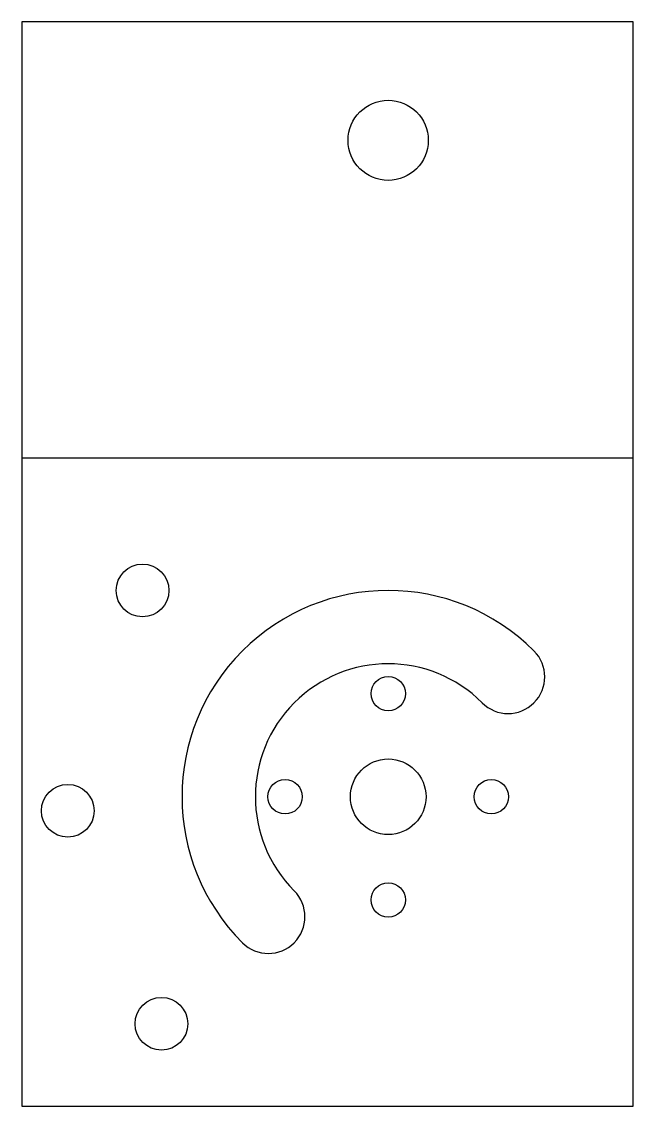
# Model space of a CAD drawing. Header units: millimetres. Extents: x -32 to 21.4, y -27 to 67.6.
import ezdxf

# ---------------------------------------------------------------- set-up
doc = ezdxf.new("R2010")
doc.units = ezdxf.units.MM
doc.layers.add('BEND', color=1, linetype='Continuous')
doc.layers.add('CUT', color=7, linetype='Continuous')

msp = doc.modelspace()

# ---------------------------------------------------------------- linework, layer by layer
at = {"layer": 'BEND'}
msp.add_line((21.4, 29.538), (-32, 29.538), dxfattribs=at)
at = {"layer": 'CUT'}
for p, q in [((21.4, 67.616), (-32, 67.616)), ((-32, 67.616), (-32, -27)), ((21.4, -27), (21.4, 67.616)), ((-32, -27), (21.4, -27))]:
    msp.add_line(p, q, dxfattribs=at)
for centre, radius in [((0, 57.266), 3.5), ((-21.449, 17.998), 2.3), ((0, 9), 1.5), ((0, 0), 3.3), ((-27.973, -1.221), 2.3), ((-9, 0), 1.5), ((9, 0), 1.5), ((0, -9), 1.5), ((-19.799, -19.799), 2.3)]:
    msp.add_circle(centre, radius, dxfattribs=at)
for centre, radius, start, end in [((0, 0), 18, 45, 225), ((10.465, 10.465), 3.2, -135, 45), ((0, 0), 11.6, -315, -135), ((-10.465, -10.465), 3.2, -135, 45)]:
    msp.add_arc(centre, radius, start, end, dxfattribs=at)

doc.saveas('drawing.dxf')
